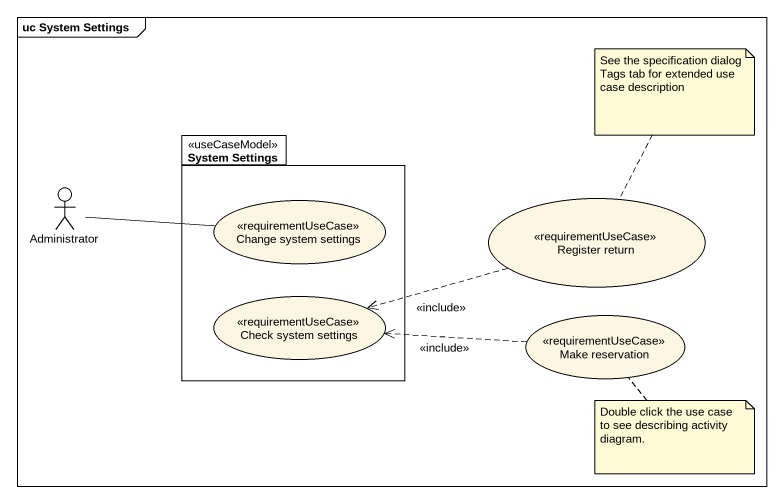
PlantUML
@startuml
mainframe uc System Settings
package "System Settings" as System_Settings <<useCaseModel>> {
  usecase "Change system settings" as Change_system_settings <<requirementUseCase>>
  usecase "Check system settings" as Check_system_settings <<requirementUseCase>>
}
actor Administrator
usecase "Register return" as Register_return <<requirementUseCase>>
usecase "Make reservation" as Make_reservation <<requirementUseCase>>
Administrator -right- Change_system_settings
Register_return .left.> Check_system_settings : <<include>>
Make_reservation .left.> Check_system_settings : <<include>>
note top of Register_return : See the specification dialog Tags tab for extended use case description
note bottom of Make_reservation : Double click the use case to see describing activity diagram.
@enduml
